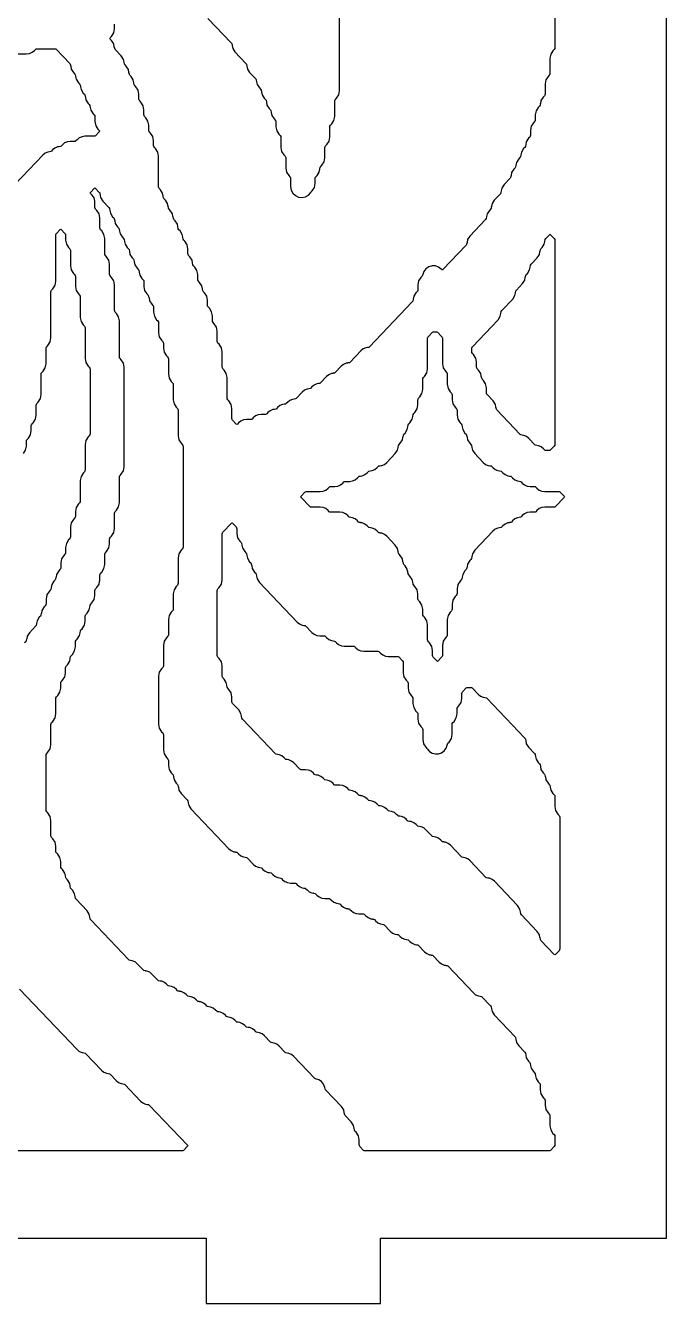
# Model space of a CAD drawing. Header units: millimetres. Extents: x 10 to 410, y 18 to 283.
# Drawn here: x 181.8 to 211.3, y 157 to 215.6 of the extents above; entities that cross this region are included whole.
import ezdxf

# ---------------------------------------------------------------- set-up
doc = ezdxf.new("R2010")
doc.units = ezdxf.units.MM
doc.layers.add('CUT', color=1, linetype='Continuous')

msp = doc.modelspace()

# ---------------------------------------------------------------- linework, layer by layer
at = {"layer": 'CUT'}
for points in [[(190.134, 157), (198.134, 157), (198.134, 160), (211.2679, 160), (211.2679, 280), (198.134, 280), (198.134, 283), (190.134, 283), (190.134, 280), (169.134, 280), (169.134, 283), (161.134, 283), (161.134, 280), (148, 280), (148, 160), (161.134, 160), (161.134, 157), (169.134, 157), (169.134, 160), (190.134, 160)], [(183.5403, 176.9043), (183.4861, 176.9612), (183.4618, 176.9992), (183.4533, 177.0434), (183.4533, 177.2686), (183.4176, 177.4541), (183.3157, 177.6131), (183.2615, 177.6701), (183.2372, 177.708), (183.2286, 177.7523), (183.2286, 177.9775), (183.193, 178.163), (183.091, 178.322), (183.0368, 178.379), (183.0125, 178.4169), (183.004, 178.4612), (183.004, 179.1589), (182.9683, 179.3444), (182.8663, 179.5034), (182.8121, 179.5604), (182.7878, 179.5983), (182.7793, 179.6426), (182.7793, 182.1464), (182.7878, 182.1907), (182.8121, 182.2286), (182.8663, 182.2856), (182.9683, 182.4446), (183.004, 182.6301), (183.004, 183.5642), (183.0125, 183.6084), (183.0368, 183.6464), (183.091, 183.7033), (183.193, 183.8624), (183.2286, 184.0479), (183.2286, 184.7456), (183.2372, 184.7898), (183.2615, 184.8278), (183.3157, 184.8848), (183.4176, 185.0438), (183.4533, 185.2293), (183.4533, 185.4545), (183.4618, 185.4987), (183.4861, 185.5366), (183.5403, 185.5936), (183.6423, 185.7527), (183.678, 185.9382), (183.678, 186.1633), (183.6865, 186.2076), (183.7108, 186.2455), (183.765, 186.3025), (183.867, 186.4615), (183.8916, 186.5895), (183.8936, 186.5891), (183.9112, 186.6801), (183.9355, 186.7181), (183.9897, 186.7751), (184.0916, 186.9341), (184.1273, 187.1196), (184.1273, 187.3447), (184.1358, 187.389), (184.1601, 187.4269), (184.2143, 187.4839), (184.3163, 187.6429), (184.3409, 187.7709), (184.343, 187.7705), (184.3605, 187.8616), (184.3848, 187.8995), (184.439, 187.9565), (184.541, 188.1155), (184.5766, 188.301), (184.5766, 188.5262), (184.5851, 188.5704), (184.6095, 188.6084), (184.6637, 188.6654), (184.7656, 188.8244), (184.7902, 188.9524), (184.7923, 188.952), (184.8098, 189.043), (184.8341, 189.0809), (184.8883, 189.1379), (184.9903, 189.297), (185.026, 189.4825), (185.026, 189.7076), (185.0345, 189.7519), (185.0588, 189.7898), (185.113, 189.8468), (185.215, 190.0058), (185.2506, 190.1913), (185.2506, 190.4165), (185.2591, 190.4607), (185.2835, 190.4987), (185.3377, 190.5557), (185.4396, 190.7147), (185.4753, 190.9002), (185.4753, 191.3616), (185.4838, 191.4059), (185.5081, 191.4438), (185.5623, 191.5008), (185.6643, 191.6598), (185.7, 191.8453), (185.7, 192.0705), (185.7085, 192.1147), (185.7328, 192.1527), (185.787, 192.2097), (185.8889, 192.3687), (185.9246, 192.5542), (185.9246, 193.2519), (185.9331, 193.2962), (185.9575, 193.3341), (186.0117, 193.3911), (186.1136, 193.5501), (186.1493, 193.7356), (186.1493, 194.9059), (186.1578, 194.9502), (186.1821, 194.9881), (186.2363, 195.0451), (186.3383, 195.2041), (186.374, 195.3896), (186.374, 199.9521), (186.3383, 200.1376), (186.2363, 200.2967), (186.1821, 200.3536), (186.1578, 200.3916), (186.1493, 200.4358), (186.1493, 202.0787), (186.1136, 202.2642), (186.0117, 202.4232), (185.9575, 202.4802), (185.9331, 202.5182), (185.9246, 202.5624), (185.9246, 203.7327), (185.8889, 203.9182), (185.787, 204.0773), (185.7328, 204.1342), (185.7085, 204.1722), (185.7, 204.2164), (185.7, 204.6779), (185.6643, 204.8634), (185.5623, 205.0224), (185.5081, 205.0794), (185.4838, 205.1173), (185.4753, 205.1616), (185.4753, 205.8593), (185.4396, 206.0448), (185.3377, 206.2038), (185.2835, 206.2608), (185.2591, 206.2988), (185.2506, 206.343), (185.2506, 206.8045), (185.215, 206.99), (185.113, 207.149), (185.0588, 207.206), (185.0345, 207.2439), (185.026, 207.2882), (185.026, 207.4768), (185.0248, 207.4768), (185.0278, 207.5704), (184.9835, 207.7217), (184.8942, 207.8517), (184.8275, 207.9218), (184.8083, 207.9494), (184.8275, 207.977), (184.998, 208.1562), (185.026, 208.1774), (185.054, 208.1562), (185.2244, 207.977), (185.2449, 207.9476), (185.2449, 207.9189), (185.2806, 207.7334), (185.3825, 207.5744), (185.6671, 207.275), (185.6915, 207.2371), (185.709, 207.1461), (185.711, 207.1465), (185.7357, 207.0185), (185.8376, 206.8595), (185.8918, 206.8025), (185.9161, 206.7645), (185.9336, 206.6735), (185.9357, 206.6739), (185.9603, 206.5459), (186.0623, 206.3869), (186.1165, 206.3299), (186.1408, 206.292), (186.1583, 206.2009), (186.1604, 206.2013), (186.185, 206.0733), (186.287, 205.9143), (186.3411, 205.8573), (186.3655, 205.8194), (186.383, 205.7283), (186.385, 205.7287), (186.4097, 205.6008), (186.5116, 205.4417), (186.5658, 205.3847), (186.5901, 205.3468), (186.6076, 205.2558), (186.6097, 205.2562), (186.6343, 205.1282), (186.7363, 204.9692), (186.7905, 204.9122), (186.8148, 204.8742), (186.8323, 204.7832), (186.8344, 204.7836), (186.859, 204.6556), (186.961, 204.4966), (187.0151, 204.4396), (187.0395, 204.4017), (187.057, 204.3106), (187.059, 204.311), (187.0837, 204.183), (187.1856, 204.024), (187.2398, 203.967), (187.2641, 203.9291), (187.2726, 203.8848), (187.2726, 203.6597), (187.3083, 203.4742), (187.4103, 203.3151), (187.4645, 203.2582), (187.4888, 203.2202), (187.5063, 203.1292), (187.5084, 203.1296), (187.533, 203.0016), (187.6349, 202.8426), (187.6891, 202.7856), (187.7135, 202.7477), (187.722, 202.7034), (187.722, 202.4782), (187.7577, 202.2927), (187.8596, 202.1337), (187.9138, 202.0767), (187.9381, 202.0388), (187.9466, 201.9945), (187.9466, 201.5331), (187.9823, 201.3476), (188.0843, 201.1886), (188.1385, 201.1316), (188.1628, 201.0936), (188.1713, 201.0494), (188.1713, 200.8242), (188.207, 200.6387), (188.3089, 200.4797), (188.3631, 200.4227), (188.3875, 200.3848), (188.396, 200.3405), (188.396, 199.6428), (188.4317, 199.4573), (188.5336, 199.2983), (188.5878, 199.2413), (188.6121, 199.2033), (188.6206, 199.1591), (188.6206, 198.4614), (188.6563, 198.2759), (188.7583, 198.1168), (188.8125, 198.0599), (188.8368, 198.0219), (188.8453, 197.9777), (188.8453, 196.8074), (188.881, 196.6219), (188.9829, 196.4628), (189.0371, 196.4058), (189.0615, 196.3679), (189.07, 196.3237), (189.07, 191.6932), (189.0615, 191.649), (189.0371, 191.611), (188.9829, 191.5541), (188.881, 191.395), (188.8453, 191.2095), (188.8453, 190.0392), (188.8368, 189.995), (188.8125, 189.957), (188.7583, 189.9), (188.6563, 189.741), (188.6206, 189.5555), (188.6206, 188.8578), (188.6121, 188.8135), (188.5878, 188.7756), (188.5336, 188.7186), (188.4317, 188.5596), (188.396, 188.3741), (188.396, 187.6763), (188.3875, 187.6321), (188.3631, 187.5942), (188.3089, 187.5372), (188.207, 187.3781), (188.1713, 187.1926), (188.1713, 186.2586), (188.1628, 186.2144), (188.1385, 186.1764), (188.0843, 186.1195), (187.9823, 185.9604), (187.9466, 185.7749), (187.9466, 183.5753), (187.9823, 183.3898), (188.0843, 183.2308), (188.1385, 183.1738), (188.1628, 183.1358), (188.1713, 183.0916), (188.1713, 182.3939), (188.207, 182.2084), (188.3089, 182.0493), (188.3631, 181.9923), (188.3875, 181.9544), (188.396, 181.9102), (188.396, 181.685), (188.4317, 181.4995), (188.5336, 181.3405), (188.5878, 181.2835), (188.6121, 181.2455), (188.6296, 181.1545), (188.6317, 181.1549), (188.6563, 181.0269), (188.7583, 180.8679), (188.8125, 180.8109), (188.8368, 180.773), (188.8543, 180.6819), (188.8564, 180.6823), (188.881, 180.5543), (188.9829, 180.3953), (189.2618, 180.102), (189.2861, 180.0641), (189.3036, 179.9731), (189.3057, 179.9735), (189.3303, 179.8455), (189.4323, 179.6865), (191.1688, 177.8601), (191.2739, 177.7759), (191.3977, 177.7228), (191.4744, 177.7124), (191.474, 177.7092), (191.5394, 177.7003), (191.5646, 177.6801), (191.6181, 177.6238), (191.7233, 177.5396), (191.847, 177.4865), (191.9237, 177.4761), (191.9233, 177.4729), (191.9888, 177.464), (192.0139, 177.4438), (192.2921, 177.1512), (192.3973, 177.067), (192.521, 177.0139), (192.5977, 177.0035), (192.5973, 177.0003), (192.6628, 176.9914), (192.6879, 176.9713), (192.7415, 176.915), (192.8466, 176.8307), (192.9704, 176.7776), (193.047, 176.7672), (193.0466, 176.764), (193.1121, 176.7551), (193.1373, 176.735), (193.1908, 176.6787), (193.2959, 176.5945), (193.4197, 176.5413), (193.4964, 176.5309), (193.496, 176.5278), (193.5614, 176.5189), (193.5866, 176.4987), (193.6401, 176.4424), (193.7452, 176.3582), (193.869, 176.3051), (194.0025, 176.2869), (194.2035, 176.2869), (194.2354, 176.2826), (194.2606, 176.2624), (194.3141, 176.2061), (194.4192, 176.1219), (194.543, 176.0688), (194.6197, 176.0584), (194.6193, 176.0552), (194.6848, 176.0463), (194.7099, 176.0261), (194.7635, 175.9698), (194.8686, 175.8856), (194.9924, 175.8325), (195.069, 175.8221), (195.0686, 175.8189), (195.1341, 175.81), (195.1593, 175.7898), (195.2128, 175.7335), (195.3179, 175.6493), (195.4417, 175.5962), (195.5752, 175.5781), (195.7761, 175.5781), (195.8081, 175.5737), (195.8333, 175.5535), (195.8868, 175.4972), (195.9919, 175.413), (196.1157, 175.3599), (196.1924, 175.3495), (196.1919, 175.3463), (196.2574, 175.3374), (196.2826, 175.3173), (196.3361, 175.261), (196.4412, 175.1767), (196.565, 175.1236), (196.6417, 175.1132), (196.6413, 175.11), (196.7068, 175.1011), (196.7319, 175.081), (196.7855, 175.0247), (196.8906, 174.9404), (197.0144, 174.8873), (197.1478, 174.8692), (197.3488, 174.8692), (197.3808, 174.8649), (197.4059, 174.8447), (197.4595, 174.7884), (197.5646, 174.7042), (197.6884, 174.6511), (197.765, 174.6406), (197.7646, 174.6375), (197.8301, 174.6286), (197.8553, 174.6084), (197.9088, 174.5521), (198.0139, 174.4679), (198.1377, 174.4148), (198.2144, 174.4043), (198.2139, 174.4012), (198.2794, 174.3923), (198.3046, 174.3721), (198.5828, 174.0795), (198.6879, 173.9953), (198.8117, 173.9422), (198.8884, 173.9318), (198.8879, 173.9286), (198.9534, 173.9197), (198.9786, 173.8995), (199.0321, 173.8432), (199.1372, 173.759), (199.261, 173.7059), (199.3377, 173.6955), (199.3373, 173.6923), (199.4028, 173.6834), (199.4279, 173.6632), (199.4815, 173.6069), (199.5866, 173.5227), (199.7104, 173.4696), (199.787, 173.4592), (199.7866, 173.456), (199.8521, 173.4471), (199.8773, 173.427), (200.1555, 173.1344), (200.2606, 173.0502), (200.3844, 172.997), (200.461, 172.9866), (200.4606, 172.9835), (200.5261, 172.9746), (200.5513, 172.9544), (200.8295, 172.6618), (200.9346, 172.5776), (201.0584, 172.5245), (201.135, 172.514), (201.1346, 172.5109), (201.2001, 172.502), (201.2253, 172.4818), (202.4021, 171.2441), (202.5072, 171.1599), (202.631, 171.1067), (202.7077, 171.0963), (202.7073, 171.0932), (202.7728, 171.0843), (202.7979, 171.0641), (203.1911, 170.6506), (203.2154, 170.6126), (203.233, 170.5216), (203.235, 170.522), (203.2596, 170.394), (203.3616, 170.235), (204.3144, 169.2328), (204.3388, 169.1949), (204.3563, 169.1039), (204.3584, 169.1043), (204.383, 168.9763), (204.4849, 168.8173), (204.7638, 168.524), (204.7881, 168.4861), (204.8056, 168.395), (204.8077, 168.3954), (204.8323, 168.2674), (204.9343, 168.1084), (204.9884, 168.0514), (205.0128, 168.0135), (205.0303, 167.9224), (205.0324, 167.9228), (205.057, 167.7948), (205.1589, 167.6358), (205.2131, 167.5788), (205.2374, 167.5409), (205.255, 167.4499), (205.257, 167.4502), (205.2816, 167.3223), (205.3836, 167.1632), (205.4378, 167.1063), (205.4621, 167.0683), (205.4706, 167.0241), (205.4706, 166.7989), (205.5063, 166.6134), (205.6083, 166.4544), (205.6624, 166.3974), (205.6868, 166.3595), (205.6953, 166.3152), (205.6953, 166.0901), (205.731, 165.9046), (205.8329, 165.7455), (205.8871, 165.6885), (205.9114, 165.6506), (205.92, 165.6064), (205.92, 165.1449), (205.9556, 164.9594), (206.0576, 164.8004), (206.1118, 164.7434), (206.1361, 164.7055), (206.1446, 164.6612), (206.1446, 164.2839), (206.1361, 164.2397), (206.1118, 164.2018), (205.9433, 164.0245), (205.9181, 164.0043), (205.8861, 164), (197.4165, 164), (197.3845, 164.0043), (197.3593, 164.0245), (197.1908, 164.2018), (197.1665, 164.2397), (197.158, 164.2839), (197.158, 164.5091), (197.1223, 164.6946), (197.0203, 164.8536), (196.9661, 164.9106), (196.9418, 164.9485), (196.9243, 165.0396), (196.9222, 165.0392), (196.8976, 165.1672), (196.7956, 165.3262), (196.5168, 165.6195), (196.4925, 165.6574), (196.475, 165.7485), (196.4729, 165.7481), (196.4483, 165.876), (196.3463, 166.0351), (195.6181, 166.8009), (195.5938, 166.8388), (195.5803, 166.9088), (195.5278, 167.0547), (195.4331, 167.1775), (195.3053, 167.2653), (195.1567, 167.3098), (195.1378, 167.3124), (195.1127, 167.3325), (194.1605, 168.334), (194.0553, 168.4182), (193.9316, 168.4713), (193.8549, 168.4817), (193.8553, 168.4849), (193.7898, 168.4938), (193.7647, 168.514), (193.4865, 168.8066), (193.3813, 168.8908), (193.2576, 168.9439), (193.1809, 168.9543), (193.1813, 168.9575), (193.1158, 168.9664), (193.0907, 168.9865), (192.8125, 169.2791), (192.7073, 169.3634), (192.5836, 169.4165), (192.5069, 169.4269), (192.5073, 169.43), (192.4418, 169.4389), (192.4167, 169.4591), (192.3631, 169.5154), (192.258, 169.5996), (192.1342, 169.6527), (192.0575, 169.6632), (192.058, 169.6663), (191.9925, 169.6752), (191.9673, 169.6954), (191.9138, 169.7517), (191.8087, 169.8359), (191.6849, 169.889), (191.6082, 169.8995), (191.6086, 169.9026), (191.5432, 169.9115), (191.518, 169.9317), (191.4645, 169.988), (191.3593, 170.0722), (191.2356, 170.1253), (191.1589, 170.1357), (191.1593, 170.1389), (191.0938, 170.1478), (191.0687, 170.168), (191.0151, 170.2243), (190.91, 170.3085), (190.7862, 170.3616), (190.7095, 170.372), (190.71, 170.3752), (190.6445, 170.3841), (190.6193, 170.4043), (190.5658, 170.4606), (190.4607, 170.5448), (190.3369, 170.5979), (190.2602, 170.6083), (190.2606, 170.6115), (190.1952, 170.6204), (190.17, 170.6405), (190.1165, 170.6969), (190.0113, 170.7811), (189.8876, 170.8342), (189.8109, 170.8446), (189.8113, 170.8478), (189.7458, 170.8567), (189.7207, 170.8768), (189.6671, 170.9331), (189.562, 171.0174), (189.4382, 171.0705), (189.3615, 171.0809), (189.362, 171.0841), (189.2965, 171.093), (189.2713, 171.1131), (189.2178, 171.1694), (189.1127, 171.2536), (188.9889, 171.3068), (188.9122, 171.3172), (188.9126, 171.3203), (188.8472, 171.3292), (188.822, 171.3494), (188.7685, 171.4057), (188.6633, 171.4899), (188.5396, 171.543), (188.4629, 171.5535), (188.4633, 171.5566), (188.3978, 171.5655), (188.3727, 171.5857), (188.3191, 171.642), (188.214, 171.7262), (188.0902, 171.7793), (188.0135, 171.7898), (188.014, 171.7929), (187.9485, 171.8018), (187.9233, 171.822), (187.6451, 172.1146), (187.54, 172.1988), (187.4162, 172.2519), (187.3395, 172.2623), (187.34, 172.2655), (187.2745, 172.2744), (187.2493, 172.2946), (186.9711, 172.5871), (186.866, 172.6714), (186.7422, 172.7245), (186.6656, 172.7349), (186.666, 172.7381), (186.6005, 172.747), (186.5753, 172.7671), (184.8341, 174.5984), (184.8098, 174.6363), (184.7923, 174.7274), (184.7902, 174.727), (184.7656, 174.8549), (184.6637, 175.014), (184.1601, 175.5435), (184.1358, 175.5815), (184.1183, 175.6725), (184.1162, 175.6721), (184.0916, 175.8001), (183.9897, 175.9591), (183.9355, 176.0161), (183.9112, 176.054), (183.8936, 176.1451), (183.8916, 176.1447), (183.867, 176.2727), (183.765, 176.4317), (183.7108, 176.4887), (183.6865, 176.5266), (183.669, 176.6177), (183.6669, 176.6173), (183.6423, 176.7452)], [(202.637, 199.8241), (202.5828, 199.8811), (202.5585, 199.919), (202.55, 199.9633), (202.55, 200.1884), (202.5143, 200.3739), (202.4123, 200.533), (202.3581, 200.5899), (202.3338, 200.6279), (202.3253, 200.6721), (202.3253, 200.8131), (202.3338, 200.8574), (202.3581, 200.8953), (203.5356, 202.1337), (203.6376, 202.2927), (203.6622, 202.4207), (203.6643, 202.4203), (203.6818, 202.5114), (203.7061, 202.5493), (204.2096, 203.0789), (204.3116, 203.2379), (204.3362, 203.3659), (204.3383, 203.3655), (204.3558, 203.4565), (204.3801, 203.4945), (204.659, 203.7877), (204.7609, 203.9467), (204.7856, 204.0747), (204.7876, 204.0743), (204.8051, 204.1654), (204.8295, 204.2033), (204.8836, 204.2603), (204.9856, 204.4193), (205.0102, 204.5473), (205.0123, 204.5469), (205.0298, 204.6379), (205.0541, 204.6759), (205.333, 204.9692), (205.4349, 205.1282), (205.4596, 205.2562), (205.4616, 205.2558), (205.4791, 205.3468), (205.5035, 205.3847), (205.5576, 205.4417), (205.6596, 205.6008), (205.6842, 205.7287), (205.6863, 205.7283), (205.7038, 205.8194), (205.7281, 205.8573), (205.892, 206.0296), (205.92, 206.0508), (205.9479, 206.0296), (206.1118, 205.8573), (206.1361, 205.8194), (206.1446, 205.7751), (206.1446, 196.419), (206.1361, 196.3747), (206.1118, 196.3368), (205.9433, 196.1595), (205.9181, 196.1394), (205.8861, 196.135), (205.7291, 196.135), (205.6971, 196.1394), (205.672, 196.1595), (205.6184, 196.2158), (205.5133, 196.3001), (205.3896, 196.3532), (205.3129, 196.3636), (205.3133, 196.3668), (205.2478, 196.3757), (205.2226, 196.3958), (204.9444, 196.6884), (204.8393, 196.7726), (204.7156, 196.8257), (204.6389, 196.8362), (204.6393, 196.8393), (204.5738, 196.8482), (204.5486, 196.8684), (203.4815, 197.9908), (203.4571, 198.0287), (203.4396, 198.1198), (203.4376, 198.1194), (203.4129, 198.2473), (203.311, 198.4064), (203.0321, 198.6996), (203.0078, 198.7376), (202.9993, 198.7818), (202.9993, 199.007), (202.9636, 199.1925), (202.8616, 199.3515), (202.8075, 199.4085), (202.7831, 199.4464), (202.7656, 199.5375), (202.7636, 199.5371), (202.7389, 199.6651)], [(194.6633, 194.2202), (194.6885, 194.2404), (194.7205, 194.2447), (195.3708, 194.2447), (195.5042, 194.2629), (195.628, 194.316), (195.7331, 194.4002), (195.7867, 194.4565), (195.8118, 194.4767), (195.8438, 194.481), (196.0448, 194.481), (196.1782, 194.4992), (196.302, 194.5523), (196.4071, 194.6365), (196.4607, 194.6928), (196.4858, 194.713), (196.5178, 194.7173), (196.7188, 194.7173), (196.8522, 194.7354), (196.976, 194.7885), (197.0811, 194.8728), (197.1346, 194.9291), (197.1598, 194.9492), (197.2253, 194.9581), (197.2249, 194.9613), (197.3016, 194.9717), (197.4253, 195.0248), (197.5304, 195.1091), (197.584, 195.1654), (197.6092, 195.1855), (197.6746, 195.1944), (197.6742, 195.1976), (197.7509, 195.208), (197.8747, 195.2611), (197.9798, 195.3453), (198.0333, 195.4016), (198.0585, 195.4218), (198.124, 195.4307), (198.1235, 195.4339), (198.2002, 195.4443), (198.324, 195.4974), (198.4291, 195.5816), (198.8176, 195.9903), (198.9196, 196.1493), (198.9442, 196.2773), (198.9463, 196.2769), (198.9638, 196.3679), (198.9881, 196.4058), (199.0423, 196.4628), (199.1443, 196.6219), (199.1689, 196.7498), (199.171, 196.7494), (199.1885, 196.8405), (199.2128, 196.8784), (199.267, 196.9354), (199.3689, 197.0944), (199.3936, 197.2224), (199.3956, 197.222), (199.4131, 197.3131), (199.4375, 197.351), (199.4916, 197.408), (199.5936, 197.567), (199.6182, 197.695), (199.6203, 197.6946), (199.6378, 197.7856), (199.6621, 197.8236), (199.7163, 197.8805), (199.8183, 198.0396), (199.854, 198.2251), (199.854, 198.4502), (199.8625, 198.4945), (199.8868, 198.5324), (199.941, 198.5894), (200.0429, 198.7484), (200.0786, 198.9339), (200.0786, 199.3954), (200.0871, 199.4396), (200.1115, 199.4776), (200.1656, 199.5346), (200.2676, 199.6936), (200.3033, 199.8791), (200.3033, 201.2857), (200.3118, 201.3299), (200.3361, 201.3679), (200.5046, 201.5451), (200.5298, 201.5653), (200.5618, 201.5696), (200.7188, 201.5696), (200.7508, 201.5653), (200.7759, 201.5451), (200.9445, 201.3679), (200.9688, 201.3299), (200.9773, 201.2857), (200.9773, 200.1154), (201.013, 199.9299), (201.1149, 199.7708), (201.1691, 199.7139), (201.1934, 199.6759), (201.202, 199.6317), (201.202, 199.1702), (201.2376, 198.9847), (201.3396, 198.8257), (201.3938, 198.7687), (201.4181, 198.7308), (201.4266, 198.6865), (201.4266, 198.4614), (201.4623, 198.2759), (201.5643, 198.1168), (201.6184, 198.0599), (201.6428, 198.0219), (201.6513, 197.9777), (201.6513, 197.7525), (201.687, 197.567), (201.7889, 197.408), (201.8431, 197.351), (201.8674, 197.3131), (201.885, 197.222), (201.887, 197.2224), (201.9116, 197.0944), (202.0136, 196.9354), (202.0678, 196.8784), (202.0921, 196.8405), (202.1096, 196.7494), (202.1117, 196.7498), (202.1363, 196.6219), (202.2383, 196.4628), (202.2924, 196.4058), (202.3168, 196.3679), (202.3343, 196.2769), (202.3364, 196.2773), (202.361, 196.1493), (202.4629, 195.9903), (202.8515, 195.5816), (202.9566, 195.4974), (203.0804, 195.4443), (203.157, 195.4339), (203.1566, 195.4307), (203.2221, 195.4218), (203.2473, 195.4016), (203.3008, 195.3453), (203.4059, 195.2611), (203.5297, 195.208), (203.6064, 195.1976), (203.6059, 195.1944), (203.6714, 195.1855), (203.6966, 195.1654), (203.7501, 195.1091), (203.8552, 195.0248), (203.979, 194.9717), (204.0557, 194.9613), (204.0553, 194.9581), (204.1208, 194.9492), (204.1459, 194.9291), (204.1995, 194.8728), (204.3046, 194.7885), (204.4284, 194.7354), (204.505, 194.725), (204.5046, 194.7219), (204.5701, 194.713), (204.5953, 194.6928), (204.6488, 194.6365), (204.7539, 194.5523), (204.8777, 194.4992), (205.0111, 194.481), (205.2121, 194.481), (205.2441, 194.4767), (205.2693, 194.4565), (205.3228, 194.4002), (205.4279, 194.316), (205.5517, 194.2629), (205.6851, 194.2447), (206.3355, 194.2447), (206.3674, 194.2404), (206.3926, 194.2202), (206.5677, 194.036), (206.5869, 194.0084), (206.5677, 193.9808), (206.1679, 193.5604), (206.1428, 193.5402), (206.1108, 193.5359), (205.6851, 193.5359), (205.5517, 193.5177), (205.4279, 193.4646), (205.3228, 193.3804), (205.2693, 193.3241), (205.2441, 193.3039), (205.2121, 193.2996), (205.0111, 193.2996), (204.8777, 193.2814), (204.7539, 193.2283), (204.6488, 193.1441), (204.5953, 193.0878), (204.5701, 193.0676), (204.5046, 193.0587), (204.505, 193.0556), (204.4284, 193.0451), (204.3046, 192.992), (204.1995, 192.9078), (204.1459, 192.8515), (204.1208, 192.8313), (204.0553, 192.8224), (204.0557, 192.8193), (203.979, 192.8089), (203.8552, 192.7558), (203.7501, 192.6715), (203.6966, 192.6152), (203.6714, 192.5951), (203.6059, 192.5862), (203.6064, 192.583), (203.5297, 192.5726), (203.4059, 192.5195), (203.3008, 192.4352), (202.4629, 191.5541), (202.361, 191.395), (202.3364, 191.2671), (202.3343, 191.2674), (202.3168, 191.1764), (202.2924, 191.1385), (202.2383, 191.0815), (202.1363, 190.9225), (202.1117, 190.7945), (202.1096, 190.7949), (202.0921, 190.7038), (202.0678, 190.6659), (202.0136, 190.6089), (201.9116, 190.4499), (201.887, 190.3219), (201.885, 190.3223), (201.8674, 190.2312), (201.8431, 190.1933), (201.7889, 190.1363), (201.687, 189.9773), (201.6513, 189.7918), (201.6513, 189.5666), (201.6428, 189.5224), (201.6184, 189.4845), (201.5643, 189.4275), (201.4623, 189.2684), (201.4266, 189.0829), (201.4266, 188.8578), (201.4181, 188.8135), (201.3938, 188.7756), (201.3396, 188.7186), (201.2376, 188.5596), (201.202, 188.3741), (201.202, 187.6763), (201.1934, 187.6321), (201.1691, 187.5942), (201.1149, 187.5372), (201.013, 187.3781), (200.9773, 187.1926), (200.9773, 186.7312), (200.9688, 186.6869), (200.9445, 186.649), (200.7806, 186.4767), (200.7526, 186.4555), (200.7246, 186.4767), (200.5608, 186.649), (200.5365, 186.6869), (200.528, 186.7312), (200.528, 186.9564), (200.4923, 187.1419), (200.3903, 187.3009), (200.3361, 187.3579), (200.3118, 187.3958), (200.3033, 187.4401), (200.3033, 188.1378), (200.2676, 188.3233), (200.1656, 188.4823), (200.1115, 188.5393), (200.0871, 188.5772), (200.0786, 188.6215), (200.0786, 188.8467), (200.0429, 189.0322), (199.941, 189.1912), (199.8868, 189.2482), (199.8625, 189.2861), (199.854, 189.3304), (199.854, 189.5555), (199.8183, 189.741), (199.7163, 189.9), (199.6621, 189.957), (199.6378, 189.995), (199.6203, 190.086), (199.6182, 190.0856), (199.5936, 190.2136), (199.4916, 190.3726), (199.4375, 190.4296), (199.4131, 190.4675), (199.3956, 190.5586), (199.3936, 190.5582), (199.3689, 190.6862), (199.267, 190.8452), (199.2128, 190.9022), (199.1885, 190.9401), (199.171, 191.0312), (199.1689, 191.0308), (199.1443, 191.1587), (199.0423, 191.3178), (198.9881, 191.3747), (198.9638, 191.4127), (198.9463, 191.5037), (198.9442, 191.5033), (198.9196, 191.6313), (198.8176, 191.7903), (198.4291, 192.199), (198.324, 192.2832), (198.2002, 192.3363), (198.1235, 192.3467), (198.124, 192.3499), (198.0585, 192.3588), (198.0333, 192.3789), (197.9798, 192.4352), (197.8747, 192.5195), (197.7509, 192.5726), (197.6742, 192.583), (197.6746, 192.5862), (197.6092, 192.5951), (197.584, 192.6152), (197.5304, 192.6715), (197.4253, 192.7558), (197.3016, 192.8089), (197.2249, 192.8193), (197.2253, 192.8224), (197.1598, 192.8313), (197.1346, 192.8515), (197.0811, 192.9078), (196.976, 192.992), (196.8522, 193.0451), (196.7755, 193.0556), (196.776, 193.0587), (196.7105, 193.0676), (196.6853, 193.0878), (196.6318, 193.1441), (196.5267, 193.2283), (196.4029, 193.2814), (196.2694, 193.2996), (195.8438, 193.2996), (195.8118, 193.3039), (195.7867, 193.3241), (195.7331, 193.3804), (195.628, 193.4646), (195.5042, 193.5177), (195.3708, 193.5359), (194.9451, 193.5359), (194.9132, 193.5402), (194.888, 193.5604), (194.4882, 193.9808), (194.469, 194.0084), (194.4882, 194.036)], [(190.9543, 185.6469), (190.9001, 185.7039), (190.8758, 185.7418), (190.8673, 185.7861), (190.8673, 186.2475), (190.8316, 186.433), (190.7296, 186.592), (190.6755, 186.649), (190.6511, 186.6869), (190.6426, 186.7312), (190.6426, 189.7076), (190.6511, 189.7519), (190.6755, 189.7898), (190.7296, 189.8468), (190.8316, 190.0058), (190.8673, 190.1913), (190.8673, 192.3068), (190.8758, 192.351), (190.9001, 192.389), (191.2886, 192.7976), (191.3166, 192.8188), (191.3446, 192.7976), (191.5085, 192.6253), (191.5328, 192.5873), (191.5413, 192.5431), (191.5413, 192.3179), (191.577, 192.1324), (191.6789, 191.9734), (191.7331, 191.9164), (191.7575, 191.8785), (191.775, 191.7874), (191.777, 191.7878), (191.8016, 191.6598), (191.9036, 191.5008), (191.9578, 191.4438), (191.9821, 191.4059), (191.9996, 191.3148), (192.0017, 191.3152), (192.0263, 191.1873), (192.1283, 191.0282), (192.1825, 190.9712), (192.2068, 190.9333), (192.2243, 190.8423), (192.2264, 190.8427), (192.251, 190.7147), (192.3529, 190.5557), (192.4071, 190.4987), (192.4314, 190.4607), (192.449, 190.3697), (192.451, 190.3701), (192.4756, 190.2421), (192.5776, 190.0831), (194.3141, 188.2567), (194.4192, 188.1725), (194.543, 188.1194), (194.6197, 188.109), (194.6193, 188.1058), (194.6848, 188.0969), (194.7099, 188.0768), (194.9881, 187.7842), (195.0932, 187.6999), (195.217, 187.6468), (195.3505, 187.6287), (195.5515, 187.6287), (195.5834, 187.6243), (195.6086, 187.6042), (195.6621, 187.5479), (195.7672, 187.4637), (195.891, 187.4105), (195.9677, 187.4001), (195.9673, 187.397), (196.0328, 187.3881), (196.0579, 187.3679), (196.1115, 187.3116), (196.2166, 187.2274), (196.3404, 187.1743), (196.4738, 187.1561), (196.8995, 187.1561), (196.9314, 187.1518), (196.9566, 187.1316), (197.0101, 187.0753), (197.1152, 186.9911), (197.239, 186.938), (197.3725, 186.9198), (198.0228, 186.9198), (198.0548, 186.9155), (198.0799, 186.8953), (198.1335, 186.839), (198.2386, 186.7548), (198.3624, 186.7017), (198.4958, 186.6835), (198.9215, 186.6835), (198.9534, 186.6792), (198.9786, 186.659), (199.1471, 186.4818), (199.1714, 186.4439), (199.18, 186.3996), (199.18, 185.9382), (199.2156, 185.7527), (199.3176, 185.5936), (199.3718, 185.5366), (199.3961, 185.4987), (199.4046, 185.4545), (199.4046, 185.2293), (199.4403, 185.0438), (199.5423, 184.8848), (199.5965, 184.8278), (199.6208, 184.7898), (199.6293, 184.7456), (199.6293, 184.5204), (199.665, 184.3349), (199.7669, 184.1759), (199.8211, 184.1189), (199.8454, 184.081), (199.854, 184.0367), (199.854, 183.8116), (199.8896, 183.6261), (199.9916, 183.467), (200.0458, 183.4101), (200.0701, 183.3721), (200.0786, 183.3279), (200.0786, 182.8664), (200.1143, 182.6809), (200.2163, 182.5219), (200.2705, 182.4649), (200.2887, 182.4365), (200.3863, 182.3249), (200.5124, 182.2469), (200.6559, 182.2093), (200.804, 182.2154), (200.9439, 182.2647), (201.0631, 182.3528), (201.1513, 182.4721), (201.2006, 182.6119), (201.2105, 182.6633), (201.2348, 182.7012), (201.289, 182.7582), (201.3909, 182.9172), (201.4266, 183.1027), (201.4266, 183.5642), (201.4351, 183.6084), (201.4595, 183.6464), (201.5136, 183.7033), (201.6156, 183.8624), (201.6513, 184.0479), (201.6513, 184.273), (201.6598, 184.3173), (201.6841, 184.3552), (201.7383, 184.4122), (201.8403, 184.5712), (201.876, 184.7567), (201.876, 184.9819), (201.8845, 185.0261), (201.9088, 185.0641), (202.0773, 185.2413), (202.1025, 185.2615), (202.1344, 185.2658), (202.2915, 185.2658), (202.3234, 185.2615), (202.3486, 185.2413), (202.6268, 184.9487), (202.7319, 184.8645), (202.8557, 184.8114), (202.9324, 184.801), (202.9319, 184.7978), (202.9974, 184.7889), (203.0226, 184.7687), (204.7638, 182.9375), (204.7881, 182.8996), (204.8056, 182.8085), (204.8077, 182.8089), (204.8323, 182.6809), (204.9343, 182.5219), (205.2131, 182.2286), (205.2374, 182.1907), (205.255, 182.0996), (205.257, 182.1), (205.2816, 181.9721), (205.3836, 181.813), (205.4378, 181.7561), (205.4621, 181.7181), (205.4796, 181.6271), (205.4817, 181.6275), (205.5063, 181.4995), (205.6083, 181.3405), (205.6624, 181.2835), (205.6868, 181.2455), (205.7043, 181.1545), (205.7064, 181.1549), (205.731, 181.0269), (205.8329, 180.8679), (205.8871, 180.8109), (205.9114, 180.773), (205.929, 180.6819), (205.931, 180.6823), (205.9556, 180.5543), (206.0576, 180.3953), (206.1118, 180.3383), (206.1361, 180.3004), (206.1446, 180.2561), (206.1446, 179.7947), (206.1803, 179.6092), (206.2823, 179.4502), (206.3364, 179.3932), (206.3608, 179.3552), (206.3693, 179.311), (206.3693, 173.2628), (206.3608, 173.2186), (206.3364, 173.1807), (206.1726, 173.0083), (206.1446, 172.9871), (206.1166, 173.0083), (205.5035, 173.6532), (205.4791, 173.6912), (205.4616, 173.7822), (205.4596, 173.7818), (205.4349, 173.9098), (205.333, 174.0688), (204.6048, 174.8347), (204.5805, 174.8726), (204.5629, 174.9637), (204.5609, 174.9633), (204.5363, 175.0912), (204.4343, 175.2503), (203.3718, 176.3677), (203.2667, 176.452), (203.1429, 176.5051), (203.0662, 176.5155), (203.0666, 176.5187), (203.0012, 176.5276), (202.976, 176.5477), (202.2484, 177.3129), (202.1433, 177.3971), (202.0196, 177.4502), (201.9429, 177.4606), (201.9433, 177.4638), (201.8778, 177.4727), (201.8526, 177.4929), (201.3498, 178.0217), (201.2447, 178.106), (201.1209, 178.1591), (201.0442, 178.1695), (201.0446, 178.1727), (200.9792, 178.1816), (200.954, 178.2017), (200.9004, 178.258), (200.7953, 178.3423), (200.6716, 178.3954), (200.5949, 178.4058), (200.5953, 178.4089), (200.5298, 178.4178), (200.5046, 178.438), (200.2264, 178.7306), (200.1213, 178.8148), (199.9976, 178.8679), (199.9209, 178.8784), (199.9213, 178.8815), (199.8558, 178.8904), (199.8306, 178.9106), (199.7771, 178.9669), (199.672, 179.0511), (199.5482, 179.1042), (199.4715, 179.1146), (199.472, 179.1178), (199.4065, 179.1267), (199.3813, 179.1469), (199.3278, 179.2032), (199.2227, 179.2874), (199.0989, 179.3405), (199.0222, 179.3509), (199.0226, 179.3541), (198.9572, 179.363), (198.932, 179.3832), (198.8784, 179.4395), (198.7733, 179.5237), (198.6496, 179.5768), (198.5729, 179.5872), (198.5733, 179.5904), (198.5078, 179.5993), (198.4826, 179.6195), (198.4291, 179.6758), (198.324, 179.76), (198.2002, 179.8131), (198.1235, 179.8235), (198.124, 179.8267), (198.0585, 179.8356), (198.0333, 179.8557), (197.9798, 179.912), (197.8747, 179.9963), (197.7509, 180.0494), (197.6742, 180.0598), (197.6746, 180.063), (197.6092, 180.0719), (197.584, 180.092), (197.5304, 180.1483), (197.4253, 180.2325), (197.3016, 180.2857), (197.2249, 180.2961), (197.2253, 180.2992), (197.1598, 180.3081), (197.1346, 180.3283), (197.0811, 180.3846), (196.976, 180.4688), (196.8522, 180.5219), (196.7755, 180.5324), (196.776, 180.5355), (196.7105, 180.5444), (196.6853, 180.5646), (196.6318, 180.6209), (196.5267, 180.7051), (196.4029, 180.7582), (196.2694, 180.7764), (196.0685, 180.7764), (196.0365, 180.7807), (196.0113, 180.8009), (195.9578, 180.8572), (195.8527, 180.9414), (195.7289, 180.9945), (195.6522, 181.0049), (195.6526, 181.0081), (195.5872, 181.017), (195.562, 181.0372), (195.5084, 181.0935), (195.4033, 181.1777), (195.2796, 181.2308), (195.2029, 181.2412), (195.2033, 181.2444), (195.1378, 181.2533), (195.1127, 181.2735), (195.0591, 181.3298), (194.954, 181.414), (194.8302, 181.4671), (194.6968, 181.4852), (194.4958, 181.4852), (194.4638, 181.4896), (194.4387, 181.5097), (194.1605, 181.8023), (194.0553, 181.8866), (193.9316, 181.9397), (193.8549, 181.9501), (193.8553, 181.9532), (193.7898, 181.9622), (193.7647, 181.9823), (193.7111, 182.0386), (193.606, 182.1228), (193.4822, 182.176), (193.4055, 182.1864), (193.406, 182.1895), (193.3405, 182.1984), (193.3153, 182.2186), (191.7988, 183.8136), (191.7745, 183.8515), (191.757, 183.9426), (191.7549, 183.9422), (191.7303, 184.0701), (191.6283, 184.2292), (191.3495, 184.5224), (191.3251, 184.5604), (191.3166, 184.6046), (191.3166, 184.8298), (191.2809, 185.0153), (191.179, 185.1743), (191.1248, 185.2313), (191.1005, 185.2692), (191.083, 185.3603), (191.0809, 185.3599), (191.0563, 185.4879)]]:
    msp.add_lwpolyline(points, close=True, dxfattribs=at)
for points in [[(206.1446, 223.7329), (206.1446, 214.6131), (206.1361, 214.5688), (206.1118, 214.5309), (206.0576, 214.4739), (205.9556, 214.3149), (205.92, 214.1294), (205.92, 213.4316), (205.9114, 213.3874), (205.8871, 213.3494), (205.8329, 213.2924), (205.731, 213.1334), (205.6953, 212.9479), (205.6953, 212.4865), (205.6868, 212.4422), (205.6624, 212.4043), (205.6083, 212.3473), (205.5063, 212.1883), (205.4817, 212.0603), (205.4796, 212.0607), (205.4621, 211.9696), (205.4378, 211.9317), (205.3836, 211.8747), (205.2816, 211.7157), (205.246, 211.5302), (205.246, 211.305), (205.2374, 211.2608), (205.2131, 211.2228), (205.1589, 211.1659), (205.057, 211.0068), (205.0213, 210.8213), (205.0213, 210.5962), (205.0128, 210.5519), (204.9884, 210.514), (204.9343, 210.457), (204.8323, 210.298), (204.8077, 210.17), (204.8056, 210.1704), (204.7881, 210.0794), (204.7638, 210.0414), (204.7096, 209.9844), (204.6076, 209.8254), (204.583, 209.6974), (204.581, 209.6978), (204.5634, 209.6068), (204.5391, 209.5688), (204.4849, 209.5119), (204.383, 209.3528), (204.3584, 209.2249), (204.3563, 209.2253), (204.3388, 209.1342), (204.3144, 209.0963), (204.2603, 209.0393), (204.1583, 208.8803), (204.1337, 208.7523), (204.1316, 208.7527), (204.1141, 208.6616), (204.0898, 208.6237), (203.8109, 208.3304), (203.709, 208.1714), (203.6844, 208.0434), (203.6823, 208.0438), (203.6648, 207.9528), (203.6404, 207.9148), (203.3616, 207.6216), (203.2596, 207.4625), (203.235, 207.3346), (203.233, 207.335), (203.2154, 207.2439), (203.1911, 207.206), (203.1369, 207.149), (203.035, 206.99), (203.0104, 206.862), (203.0083, 206.8624), (202.9908, 206.7713), (202.9664, 206.7334), (202.2383, 205.9676), (202.1363, 205.8085), (202.1117, 205.6806), (202.1096, 205.681), (202.0921, 205.5899), (202.0678, 205.552), (201.0053, 204.4345), (200.9773, 204.4133), (200.9493, 204.4345), (200.9298, 204.455), (200.8061, 204.5499), (200.6591, 204.602), (200.5033, 204.6064), (200.3537, 204.5625), (200.2249, 204.4748), (200.1294, 204.3516), (200.0764, 204.205), (200.0701, 204.1722), (200.0458, 204.1342), (199.9916, 204.0773), (199.8896, 203.9182), (199.854, 203.7327), (199.854, 203.5076), (199.8454, 203.4633), (199.8211, 203.4254), (199.7669, 203.3684), (199.665, 203.2094), (199.6404, 203.0814), (199.6383, 203.0818), (199.6208, 202.9907), (199.5965, 202.9528), (197.6306, 200.8853), (197.6054, 200.8651), (197.5399, 200.8562), (197.5404, 200.853), (197.4637, 200.8426), (197.3399, 200.7895), (197.2348, 200.7053), (196.7319, 200.1764), (196.7068, 200.1562), (196.6413, 200.1473), (196.6417, 200.1442), (196.565, 200.1338), (196.4412, 200.0806), (196.3361, 199.9964), (196.0579, 199.7038), (196.0328, 199.6837), (195.9673, 199.6748), (195.9677, 199.6716), (195.891, 199.6612), (195.7672, 199.6081), (195.6621, 199.5239), (195.3839, 199.2313), (195.3588, 199.2111), (195.2933, 199.2022), (195.2937, 199.199), (195.217, 199.1886), (195.0932, 199.1355), (194.9881, 199.0513), (194.9346, 198.995), (194.9094, 198.9748), (194.8439, 198.9659), (194.8444, 198.9627), (194.7677, 198.9523), (194.6439, 198.8992), (194.5388, 198.815), (194.2606, 198.5224), (194.2354, 198.5022), (194.1699, 198.4933), (194.1704, 198.4902), (194.0937, 198.4797), (193.9699, 198.4266), (193.8648, 198.3424), (193.8113, 198.2861), (193.7861, 198.2659), (193.7206, 198.257), (193.721, 198.2539), (193.6444, 198.2435), (193.5206, 198.1904), (193.4155, 198.1061), (193.3619, 198.0498), (193.3368, 198.0297), (193.2713, 198.0208), (193.2717, 198.0176), (193.195, 198.0072), (193.0713, 197.9541), (192.9661, 197.8698), (192.9126, 197.8135), (192.8874, 197.7934), (192.8555, 197.789), (192.6545, 197.789), (192.521, 197.7709), (192.3973, 197.7178), (192.2921, 197.6336), (192.2386, 197.5773), (192.2134, 197.5571), (192.1815, 197.5527), (191.9805, 197.5527), (191.847, 197.5346), (191.7233, 197.4815), (191.6181, 197.3973), (191.5693, 197.3459), (191.5413, 197.3247), (191.5133, 197.3459), (191.3495, 197.5182), (191.3251, 197.5561), (191.3166, 197.6004), (191.3166, 198.0618), (191.2809, 198.2473), (191.179, 198.4064), (191.1248, 198.4634), (191.1005, 198.5013), (191.092, 198.5455), (191.092, 199.4796), (191.0563, 199.6651), (190.9543, 199.8241), (190.9001, 199.8811), (190.8758, 199.919), (190.8673, 199.9633), (190.8673, 200.661), (190.8316, 200.8465), (190.7296, 201.0055), (190.6755, 201.0625), (190.6511, 201.1004), (190.6426, 201.1447), (190.6426, 201.6061), (190.6069, 201.7916), (190.505, 201.9507), (190.4508, 202.0077), (190.4265, 202.0456), (190.418, 202.0898), (190.418, 202.315), (190.3823, 202.5005), (190.2803, 202.6595), (190.2261, 202.7165), (190.2018, 202.7545), (190.1933, 202.7987), (190.1933, 203.0239), (190.1576, 203.2094), (190.0556, 203.3684), (190.0015, 203.4254), (189.9771, 203.4633), (189.9596, 203.5544), (189.9576, 203.554), (189.9329, 203.6819), (189.831, 203.841), (189.7768, 203.898), (189.7525, 203.9359), (189.744, 203.9801), (189.744, 204.2053), (189.7083, 204.3908), (189.6063, 204.5498), (189.5521, 204.6068), (189.5278, 204.6448), (189.5103, 204.7358), (189.5082, 204.7354), (189.4836, 204.8634), (189.3817, 205.0224), (189.3275, 205.0794), (189.3031, 205.1173), (189.2946, 205.1616), (189.2946, 205.3867), (189.2589, 205.5722), (189.157, 205.7313), (189.1028, 205.7882), (189.0785, 205.8262), (189.061, 205.9172), (189.0589, 205.9168), (189.0343, 206.0448), (188.9323, 206.2038), (188.8781, 206.2608), (188.8538, 206.2988), (188.8363, 206.3898), (188.8342, 206.3894), (188.8096, 206.5174), (188.7077, 206.6764), (188.6535, 206.7334), (188.6291, 206.7713), (188.6116, 206.8624), (188.6096, 206.862), (188.5849, 206.99), (188.483, 207.149), (188.4288, 207.206), (188.4045, 207.2439), (188.387, 207.335), (188.3849, 207.3346), (188.3603, 207.4625), (188.2583, 207.6216), (188.2041, 207.6785), (188.1798, 207.7165), (188.1623, 207.8075), (188.1602, 207.8071), (188.1356, 207.9351), (188.0337, 208.0941), (187.9795, 208.1511), (187.9551, 208.1891), (187.9466, 208.2333), (187.9466, 209.6399), (187.9109, 209.8254), (187.809, 209.9844), (187.7548, 210.0414), (187.7305, 210.0794), (187.722, 210.1236), (187.722, 210.3488), (187.6863, 210.5343), (187.5843, 210.6933), (187.5301, 210.7503), (187.5058, 210.7882), (187.4973, 210.8325), (187.4973, 211.0576), (187.4616, 211.2431), (187.3597, 211.4022), (187.3055, 211.4591), (187.2811, 211.4971), (187.2726, 211.5413), (187.2726, 211.7665), (187.2369, 211.952), (187.135, 212.111), (187.0808, 212.168), (187.0565, 212.2059), (187.048, 212.2502), (187.048, 212.4753), (187.0123, 212.6608), (186.9103, 212.8199), (186.8561, 212.8769), (186.8318, 212.9148), (186.8143, 213.0058), (186.8122, 213.0054), (186.7876, 213.1334), (186.6857, 213.2924), (186.6315, 213.3494), (186.6071, 213.3874), (186.5896, 213.4784), (186.5876, 213.478), (186.5629, 213.606), (186.461, 213.765), (186.4068, 213.822), (186.3825, 213.8599), (186.365, 213.951), (186.3629, 213.9506), (186.3383, 214.0786), (186.2363, 214.2376), (185.9575, 214.5309), (185.9331, 214.5688), (185.9156, 214.6599), (185.9136, 214.6595), (185.8889, 214.7874), (185.787, 214.9465), (185.7262, 215.0104), (185.707, 215.038), (185.7262, 215.0656), (185.787, 215.1295), (185.8889, 215.2885), (185.9246, 215.474), (185.9246, 215.6992)], [(190.2166, 215.9586), (191.2838, 214.8362), (191.3081, 214.7983), (191.3256, 214.7072), (191.3277, 214.7076), (191.3523, 214.5797), (191.4543, 214.4206), (191.9578, 213.8911), (191.9821, 213.8531), (191.9996, 213.7621), (192.0017, 213.7625), (192.0263, 213.6345), (192.1283, 213.4755), (192.4071, 213.1822), (192.4314, 213.1443), (192.449, 213.0532), (192.451, 213.0536), (192.4756, 212.9256), (192.5776, 212.7666), (192.6318, 212.7096), (192.6561, 212.6717), (192.6736, 212.5807), (192.6757, 212.581), (192.7003, 212.4531), (192.8023, 212.2941), (192.8565, 212.2371), (192.8808, 212.1991), (192.8983, 212.1081), (192.9004, 212.1085), (192.925, 211.9805), (193.0269, 211.8215), (193.0811, 211.7645), (193.1054, 211.7266), (193.123, 211.6355), (193.125, 211.6359), (193.1496, 211.5079), (193.2516, 211.3489), (193.3058, 211.2919), (193.3301, 211.254), (193.3386, 211.2097), (193.3386, 210.9846), (193.3743, 210.7991), (193.4763, 210.64), (193.5305, 210.5831), (193.5548, 210.5451), (193.5633, 210.5009), (193.5633, 210.0394), (193.599, 209.8539), (193.7009, 209.6949), (193.7551, 209.6379), (193.7794, 209.6), (193.788, 209.5557), (193.788, 209.0943), (193.8236, 208.9088), (193.9256, 208.7497), (193.9798, 208.6928), (194.0041, 208.6548), (194.0126, 208.6106), (194.0126, 208.2373), (194.0382, 208.0793), (194.1124, 207.9375), (194.2276, 207.8264), (194.372, 207.7574), (194.5308, 207.7376), (194.6877, 207.7689), (194.8267, 207.8482), (194.9335, 207.9674), (194.9441, 207.9839), (194.9983, 208.0409), (195.1003, 208.1999), (195.136, 208.3854), (195.136, 208.6106), (195.1445, 208.6548), (195.1688, 208.6928), (195.223, 208.7497), (195.3249, 208.9088), (195.3496, 209.0367), (195.3516, 209.0363), (195.3691, 209.1274), (195.3935, 209.1653), (195.4476, 209.2223), (195.5496, 209.3813), (195.5853, 209.5669), (195.5853, 210.0283), (195.5938, 210.0725), (195.6181, 210.1105), (195.6723, 210.1675), (195.7743, 210.3265), (195.81, 210.512), (195.81, 210.9734), (195.8185, 211.0177), (195.8428, 211.0556), (195.897, 211.1126), (195.9989, 211.2716), (196.0346, 211.4571), (196.0346, 212.1549), (196.0431, 212.1991), (196.0675, 212.2371), (196.1216, 212.2941), (196.2236, 212.4531), (196.2593, 212.6386), (196.2593, 217.4374)], [(177.6018, 214.3291), (181.8908, 214.3291), (182.0242, 214.3473), (182.148, 214.4004), (182.2531, 214.4846), (182.3067, 214.5409), (182.3318, 214.5611), (182.3638, 214.5654), (183.1948, 214.5654), (183.2268, 214.5611), (183.2519, 214.5409), (183.8698, 213.8911), (183.8941, 213.8531), (183.9116, 213.7621), (183.9137, 213.7625), (183.9383, 213.6345), (184.0403, 213.4755), (184.0945, 213.4185), (184.1188, 213.3806), (184.1363, 213.2895), (184.1384, 213.2899), (184.163, 213.1619), (184.265, 213.0029), (184.3191, 212.9459), (184.3435, 212.908), (184.361, 212.8169), (184.363, 212.8173), (184.3877, 212.6894), (184.4896, 212.5303), (184.5438, 212.4734), (184.5681, 212.4354), (184.5856, 212.3444), (184.5877, 212.3448), (184.6123, 212.2168), (184.7143, 212.0578), (184.7685, 212.0008), (184.7928, 211.9628), (184.8103, 211.8718), (184.8124, 211.8722), (184.837, 211.7442), (184.939, 211.5852), (184.9931, 211.5282), (185.0175, 211.4903), (185.026, 211.446), (185.026, 211.2209), (185.0617, 211.0354), (185.1636, 210.8763), (185.2244, 210.8124), (185.2436, 210.7848), (185.2244, 210.7572), (185.0493, 210.573), (185.0241, 210.5529), (184.9921, 210.5485), (184.5665, 210.5485), (184.433, 210.5304), (184.3093, 210.4773), (184.2041, 210.3931), (184.1506, 210.3368), (184.1254, 210.3166), (184.0935, 210.3122), (183.8925, 210.3122), (183.759, 210.2941), (183.6353, 210.241), (183.5301, 210.1568), (183.4766, 210.1005), (183.4514, 210.0803), (183.386, 210.0714), (183.3864, 210.0682), (183.3097, 210.0578), (183.1859, 210.0047), (183.0808, 209.9205), (183.0273, 209.8642), (183.0021, 209.844), (182.9366, 209.8351), (182.9371, 209.8319), (182.8604, 209.8215), (182.7366, 209.7684), (182.6315, 209.6842), (181.3443, 208.3304)], [(181.743, 195.9903), (181.845, 196.1493), (181.8806, 196.3348), (181.8806, 196.5599), (181.8892, 196.6042), (181.9135, 196.6421), (181.9677, 196.6991), (182.0696, 196.8581), (182.1053, 197.0436), (182.1053, 197.2688), (182.1138, 197.3131), (182.1381, 197.351), (182.1923, 197.408), (182.2943, 197.567), (182.33, 197.7525), (182.33, 198.2139), (182.3385, 198.2582), (182.3628, 198.2961), (182.417, 198.3531), (182.519, 198.5121), (182.5546, 198.6977), (182.5546, 199.6317), (182.5632, 199.6759), (182.5875, 199.7139), (182.6417, 199.7708), (182.7436, 199.9299), (182.7793, 200.1154), (182.7793, 200.8131), (182.7878, 200.8574), (182.8121, 200.8953), (182.8663, 200.9523), (182.9683, 201.1113), (183.004, 201.2968), (183.004, 203.4123), (183.0125, 203.4565), (183.0368, 203.4945), (183.091, 203.5514), (183.193, 203.7105), (183.2286, 203.896), (183.2286, 206.0114), (183.2372, 206.0557), (183.2615, 206.0936), (183.4253, 206.2659), (183.4533, 206.2871), (183.4813, 206.2659), (183.6451, 206.0936), (183.6695, 206.0557), (183.678, 206.0114), (183.678, 205.7863), (183.7137, 205.6008), (183.8156, 205.4417), (183.8698, 205.3847), (183.8941, 205.3468), (183.9026, 205.3026), (183.9026, 204.6048), (183.9383, 204.4193), (184.0403, 204.2603), (184.0945, 204.2033), (184.1188, 204.1654), (184.1273, 204.1211), (184.1273, 203.6597), (184.163, 203.4742), (184.265, 203.3151), (184.3191, 203.2582), (184.3435, 203.2202), (184.352, 203.176), (184.352, 202.242), (184.3877, 202.0565), (184.4896, 201.8974), (184.5438, 201.8404), (184.5681, 201.8025), (184.5766, 201.7583), (184.5766, 200.3517), (184.6123, 200.1662), (184.7143, 200.0071), (184.7685, 199.9501), (184.7928, 199.9122), (184.8013, 199.868), (184.8013, 196.8915), (184.7928, 196.8473), (184.7685, 196.8093), (184.7143, 196.7524), (184.6123, 196.5933), (184.5766, 196.4078), (184.5766, 195.2375), (184.5681, 195.1933), (184.5438, 195.1553), (184.4896, 195.0984), (184.3877, 194.9393), (184.352, 194.7538), (184.352, 193.8198), (184.3435, 193.7756), (184.3191, 193.7376), (184.265, 193.6806), (184.163, 193.5216), (184.1273, 193.3361), (184.1273, 193.1109), (184.1188, 193.0667), (184.0945, 193.0288), (184.0403, 192.9718), (183.9383, 192.8127), (183.9026, 192.6272), (183.9026, 192.1658), (183.8941, 192.1215), (183.8698, 192.0836), (183.8156, 192.0266), (183.7137, 191.8676), (183.678, 191.6821), (183.678, 191.4569), (183.6695, 191.4127), (183.6451, 191.3747), (183.591, 191.3178), (183.489, 191.1587), (183.4533, 190.9732), (183.4533, 190.7481), (183.4448, 190.7038), (183.4205, 190.6659), (183.3663, 190.6089), (183.2643, 190.4499), (183.2397, 190.3219), (183.2376, 190.3223), (183.2201, 190.2312), (183.1958, 190.1933), (183.1416, 190.1363), (183.0397, 189.9773), (183.015, 189.8493), (183.013, 189.8497), (182.9955, 189.7587), (182.9711, 189.7207), (182.917, 189.6638), (182.815, 189.5047), (182.7793, 189.3192), (182.7793, 189.0941), (182.7708, 189.0498), (182.7465, 189.0119), (182.6923, 188.9549), (182.5903, 188.7959), (182.5657, 188.6679), (182.5636, 188.6683), (182.5461, 188.5772), (182.5218, 188.5393), (182.4676, 188.4823), (182.3657, 188.3233), (182.341, 188.1953), (182.339, 188.1957), (182.3215, 188.1047), (182.2971, 188.0667), (182.0183, 187.7735), (181.9163, 187.6144), (181.8917, 187.4865), (181.8896, 187.4869), (181.8721, 187.3958), (181.8478, 187.3579), (181.7936, 187.3009)], [(181.569, 171.4164), (184.2041, 168.6449), (184.3093, 168.5607), (184.433, 168.5076), (184.5097, 168.4972), (184.5093, 168.494), (184.5748, 168.4851), (184.5999, 168.4649), (185.3275, 167.6998), (185.4326, 167.6156), (185.5564, 167.5624), (185.6331, 167.552), (185.6326, 167.5489), (185.6981, 167.54), (185.7233, 167.5198), (186.0015, 167.2272), (186.1066, 167.143), (186.2304, 167.0899), (186.3071, 167.0794), (186.3066, 167.0763), (186.3721, 167.0674), (186.3973, 167.0472), (187.1248, 166.2821), (187.2299, 166.1978), (187.3537, 166.1447), (187.4304, 166.1343), (187.43, 166.1311), (187.4954, 166.1222), (187.5206, 166.1021), (189.2684, 164.2639), (189.2876, 164.2363), (189.2684, 164.2087), (189.0933, 164.0245), (189.0681, 164.0043), (189.0361, 164), (179.4431, 164)]]:
    msp.add_lwpolyline(points, dxfattribs=at)

doc.saveas('drawing.dxf')
